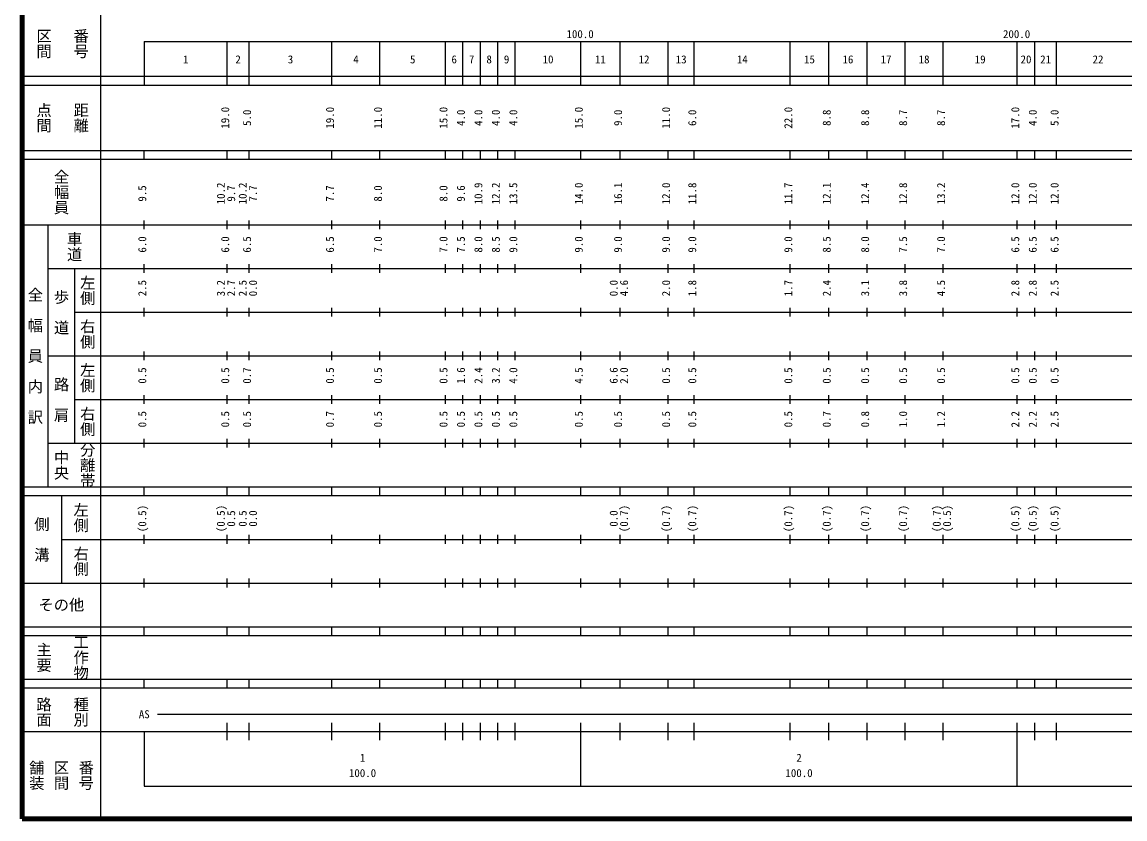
# Model space of a CAD drawing. Units: millimetres on the paper, enlarged 1000 times. Extents: x 40000 to 680000, y 20000 to 380000.
# Drawn here: x 40000 to 292666, y 20000 to 202409 of the extents above; entities that cross this region are included whole.
import ezdxf
from ezdxf.enums import TextEntityAlignment as Align

# ---------------------------------------------------------------- set-up
doc = ezdxf.new("R2010")
doc.units = ezdxf.units.MM
doc.header["$LTSCALE"] = 1000
doc.layers.add('M-TTL', color=2, linetype='Continuous', lineweight=140)
doc.layers.add('M-TTL-BAND', color=7, linetype='Continuous', lineweight=25)
doc.styles.add('@ＭＳ ゴシック', font='')
doc.styles.add('ＭＳ ゴシック', font='')
doc.styles.get('@ＭＳ ゴシック').set_extended_font_data('@MS Gothic')
doc.styles.get('ＭＳ ゴシック').set_extended_font_data('MS Gothic')

msp = doc.modelspace()

# ---------------------------------------------------------------- linework, layer by layer
at = {"layer": 'M-TTL'}
for p, q in [((40000, 380000), (40000, 20000)), ((40000, 20000), (680000, 20000))]:
    msp.add_line(p, q, dxfattribs=at)
at = {"layer": 'M-TTL-BAND'}
for p, q in [((58000, 370000), (58000, 20000)), ((68000, 198000), (579000, 198000)), ((68000, 198000), (68000, 188000)), ((87000, 188000), (87000, 198000)), ((92000, 188000), (92000, 198000)), ((111000, 188000), (111000, 198000)), ((122000, 188000), (122000, 198000)), ((137000, 188000), (137000, 198000)), ((141000, 188000), (141000, 198000)), ((145000, 188000), (145000, 198000)), ((149000, 188000), (149000, 198000)), ((153000, 188000), (153000, 198000)), ((168000, 188000), (168000, 198000)), ((177000, 188000), (177000, 198000)), ((188000, 188000), (188000, 198000)), ((194000, 188000), (194000, 198000)), ((216000, 188000), (216000, 198000)), ((224800, 188000), (224800, 198000)), ((233600, 188000), (233600, 198000)), ((242300, 188000), (242300, 198000)), ((251000, 188000), (251000, 198000)), ((268000, 188000), (268000, 198000)), ((272000, 188000), (272000, 198000)), ((277000, 188000), (277000, 198000)), ((40000, 190000), (579000, 190000)), ((40000, 188000), (579000, 188000)), ((40000, 173000), (579000, 173000)), ((68000, 171000), (68000, 173000)), ((87000, 171000), (87000, 173000)), ((92000, 171000), (92000, 173000)), ((111000, 171000), (111000, 173000)), ((122000, 171000), (122000, 173000)), ((137000, 171000), (137000, 173000)), ((141000, 171000), (141000, 173000)), ((145000, 171000), (145000, 173000)), ((149000, 171000), (149000, 173000)), ((153000, 171000), (153000, 173000)), ((168000, 171000), (168000, 173000)), ((177000, 171000), (177000, 173000)), ((188000, 171000), (188000, 173000)), ((194000, 171000), (194000, 173000)), ((216000, 171000), (216000, 173000)), ((224800, 171000), (224800, 173000)), ((233600, 171000), (233600, 173000)), ((242300, 171000), (242300, 173000)), ((251000, 171000), (251000, 173000)), ((268000, 171000), (268000, 173000)), ((272000, 171000), (272000, 173000)), ((277000, 171000), (277000, 173000)), ((40000, 171000), (579000, 171000)), ((68000, 155000), (68000, 157000)), ((87000, 155000), (87000, 157000)), ((92000, 155000), (92000, 157000)), ((111000, 155000), (111000, 157000)), ((122000, 155000), (122000, 157000)), ((137000, 155000), (137000, 157000)), ((141000, 155000), (141000, 157000)), ((145000, 155000), (145000, 157000)), ((149000, 155000), (149000, 157000)), ((153000, 155000), (153000, 157000)), ((168000, 155000), (168000, 157000)), ((177000, 155000), (177000, 157000)), ((188000, 155000), (188000, 157000)), ((194000, 155000), (194000, 157000)), ((216000, 155000), (216000, 157000)), ((224800, 155000), (224800, 157000)), ((233600, 155000), (233600, 157000)), ((242300, 155000), (242300, 157000)), ((251000, 155000), (251000, 157000)), ((268000, 155000), (268000, 157000)), ((272000, 155000), (272000, 157000)), ((277000, 155000), (277000, 157000)), ((40000, 156000), (579000, 156000)), ((46000, 96000), (46000, 156000)), ((68000, 145000), (68000, 147000)), ((87000, 145000), (87000, 147000)), ((92000, 145000), (92000, 147000)), ((111000, 145000), (111000, 147000)), ((122000, 145000), (122000, 147000)), ((137000, 145000), (137000, 147000)), ((141000, 145000), (141000, 147000)), ((145000, 145000), (145000, 147000)), ((149000, 145000), (149000, 147000)), ((153000, 145000), (153000, 147000)), ((168000, 145000), (168000, 147000)), ((177000, 145000), (177000, 147000)), ((188000, 145000), (188000, 147000)), ((194000, 145000), (194000, 147000)), ((216000, 145000), (216000, 147000)), ((224800, 145000), (224800, 147000)), ((233600, 145000), (233600, 147000)), ((242300, 145000), (242300, 147000)), ((251000, 145000), (251000, 147000)), ((268000, 145000), (268000, 147000)), ((272000, 145000), (272000, 147000)), ((277000, 145000), (277000, 147000)), ((46000, 146000), (579000, 146000)), ((52000, 146000), (52000, 106000)), ((68000, 135000), (68000, 137000)), ((87000, 135000), (87000, 137000)), ((92000, 135000), (92000, 137000)), ((111000, 135000), (111000, 137000)), ((122000, 135000), (122000, 137000)), ((137000, 135000), (137000, 137000)), ((141000, 135000), (141000, 137000)), ((145000, 135000), (145000, 137000)), ((149000, 135000), (149000, 137000)), ((153000, 135000), (153000, 137000)), ((168000, 135000), (168000, 137000)), ((177000, 135000), (177000, 137000)), ((188000, 135000), (188000, 137000)), ((194000, 135000), (194000, 137000)), ((216000, 135000), (216000, 137000)), ((224800, 135000), (224800, 137000)), ((233600, 135000), (233600, 137000)), ((242300, 135000), (242300, 137000)), ((251000, 135000), (251000, 137000)), ((268000, 135000), (268000, 137000)), ((272000, 135000), (272000, 137000)), ((277000, 135000), (277000, 137000)), ((52000, 136000), (579000, 136000)), ((68000, 125000), (68000, 127000)), ((87000, 125000), (87000, 127000)), ((92000, 125000), (92000, 127000)), ((111000, 125000), (111000, 127000)), ((122000, 125000), (122000, 127000)), ((137000, 125000), (137000, 127000)), ((141000, 125000), (141000, 127000)), ((145000, 125000), (145000, 127000)), ((149000, 125000), (149000, 127000)), ((153000, 125000), (153000, 127000)), ((168000, 125000), (168000, 127000)), ((177000, 125000), (177000, 127000)), ((188000, 125000), (188000, 127000)), ((194000, 125000), (194000, 127000)), ((216000, 125000), (216000, 127000)), ((224800, 125000), (224800, 127000)), ((233600, 125000), (233600, 127000)), ((242300, 125000), (242300, 127000)), ((251000, 125000), (251000, 127000)), ((268000, 125000), (268000, 127000)), ((272000, 125000), (272000, 127000)), ((277000, 125000), (277000, 127000)), ((46000, 126000), (579000, 126000)), ((68000, 115000), (68000, 117000)), ((87000, 115000), (87000, 117000)), ((92000, 115000), (92000, 117000)), ((111000, 115000), (111000, 117000)), ((122000, 115000), (122000, 117000)), ((137000, 115000), (137000, 117000)), ((141000, 115000), (141000, 117000)), ((145000, 115000), (145000, 117000)), ((149000, 115000), (149000, 117000)), ((153000, 115000), (153000, 117000)), ((168000, 115000), (168000, 117000)), ((177000, 115000), (177000, 117000)), ((188000, 115000), (188000, 117000)), ((194000, 115000), (194000, 117000)), ((216000, 115000), (216000, 117000)), ((224800, 115000), (224800, 117000)), ((233600, 115000), (233600, 117000)), ((242300, 115000), (242300, 117000)), ((251000, 115000), (251000, 117000)), ((268000, 115000), (268000, 117000)), ((272000, 115000), (272000, 117000)), ((277000, 115000), (277000, 117000)), ((52000, 116000), (579000, 116000)), ((68000, 105000), (68000, 107000)), ((87000, 105000), (87000, 107000)), ((92000, 105000), (92000, 107000)), ((111000, 105000), (111000, 107000)), ((122000, 105000), (122000, 107000)), ((137000, 105000), (137000, 107000)), ((141000, 105000), (141000, 107000)), ((145000, 105000), (145000, 107000)), ((149000, 105000), (149000, 107000)), ((153000, 105000), (153000, 107000)), ((168000, 105000), (168000, 107000)), ((177000, 105000), (177000, 107000)), ((188000, 105000), (188000, 107000)), ((194000, 105000), (194000, 107000)), ((216000, 105000), (216000, 107000)), ((224800, 105000), (224800, 107000)), ((233600, 105000), (233600, 107000)), ((242300, 105000), (242300, 107000)), ((251000, 105000), (251000, 107000)), ((268000, 105000), (268000, 107000)), ((272000, 105000), (272000, 107000)), ((277000, 105000), (277000, 107000)), ((46000, 106000), (579000, 106000)), ((40000, 96000), (579000, 96000)), ((40000, 94000), (579000, 94000)), ((49000, 94000), (49000, 74000)), ((68000, 94000), (68000, 96000)), ((87000, 94000), (87000, 96000)), ((92000, 94000), (92000, 96000)), ((111000, 94000), (111000, 96000)), ((122000, 94000), (122000, 96000)), ((137000, 94000), (137000, 96000)), ((141000, 94000), (141000, 96000)), ((145000, 94000), (145000, 96000)), ((149000, 94000), (149000, 96000)), ((153000, 94000), (153000, 96000)), ((168000, 94000), (168000, 96000)), ((177000, 94000), (177000, 96000)), ((188000, 94000), (188000, 96000)), ((194000, 94000), (194000, 96000)), ((216000, 94000), (216000, 96000)), ((224800, 94000), (224800, 96000)), ((233600, 94000), (233600, 96000)), ((242300, 94000), (242300, 96000)), ((251000, 94000), (251000, 96000)), ((268000, 94000), (268000, 96000)), ((272000, 94000), (272000, 96000)), ((277000, 94000), (277000, 96000)), ((49000, 84000), (579000, 84000)), ((68000, 83000), (68000, 85000)), ((87000, 83000), (87000, 85000)), ((92000, 83000), (92000, 85000)), ((111000, 83000), (111000, 85000)), ((122000, 83000), (122000, 85000)), ((137000, 83000), (137000, 85000)), ((141000, 83000), (141000, 85000)), ((145000, 83000), (145000, 85000)), ((149000, 83000), (149000, 85000)), ((153000, 83000), (153000, 85000)), ((168000, 83000), (168000, 85000)), ((177000, 83000), (177000, 85000)), ((188000, 83000), (188000, 85000)), ((194000, 83000), (194000, 85000)), ((216000, 83000), (216000, 85000)), ((224800, 83000), (224800, 85000)), ((233600, 83000), (233600, 85000)), ((242300, 83000), (242300, 85000)), ((251000, 83000), (251000, 85000)), ((268000, 83000), (268000, 85000)), ((272000, 83000), (272000, 85000)), ((277000, 83000), (277000, 85000)), ((40000, 74000), (579000, 74000)), ((68000, 73000), (68000, 75000)), ((87000, 73000), (87000, 75000)), ((92000, 73000), (92000, 75000)), ((111000, 73000), (111000, 75000)), ((122000, 73000), (122000, 75000)), ((137000, 73000), (137000, 75000)), ((141000, 73000), (141000, 75000)), ((145000, 73000), (145000, 75000)), ((149000, 73000), (149000, 75000)), ((153000, 73000), (153000, 75000)), ((168000, 73000), (168000, 75000)), ((177000, 73000), (177000, 75000)), ((188000, 73000), (188000, 75000)), ((194000, 73000), (194000, 75000)), ((216000, 73000), (216000, 75000)), ((224800, 73000), (224800, 75000)), ((233600, 73000), (233600, 75000)), ((242300, 73000), (242300, 75000)), ((251000, 73000), (251000, 75000)), ((268000, 73000), (268000, 75000)), ((272000, 73000), (272000, 75000)), ((277000, 73000), (277000, 75000)), ((40000, 64000), (579000, 64000)), ((68000, 62000), (68000, 64000)), ((87000, 62000), (87000, 64000)), ((92000, 62000), (92000, 64000)), ((111000, 62000), (111000, 64000)), ((122000, 62000), (122000, 64000)), ((137000, 62000), (137000, 64000)), ((141000, 62000), (141000, 64000)), ((145000, 62000), (145000, 64000)), ((149000, 62000), (149000, 64000)), ((153000, 62000), (153000, 64000)), ((168000, 62000), (168000, 64000)), ((177000, 62000), (177000, 64000)), ((188000, 62000), (188000, 64000)), ((194000, 62000), (194000, 64000)), ((216000, 62000), (216000, 64000)), ((224800, 62000), (224800, 64000)), ((233600, 62000), (233600, 64000)), ((242300, 62000), (242300, 64000)), ((251000, 62000), (251000, 64000)), ((268000, 62000), (268000, 64000)), ((272000, 62000), (272000, 64000)), ((277000, 62000), (277000, 64000)), ((40000, 62000), (579000, 62000)), ((40000, 52000), (579000, 52000)), ((68000, 50000), (68000, 52000)), ((87000, 50000), (87000, 52000)), ((92000, 50000), (92000, 52000)), ((111000, 50000), (111000, 52000)), ((122000, 50000), (122000, 52000)), ((137000, 50000), (137000, 52000)), ((141000, 50000), (141000, 52000)), ((145000, 50000), (145000, 52000)), ((149000, 50000), (149000, 52000)), ((153000, 50000), (153000, 52000)), ((168000, 50000), (168000, 52000)), ((177000, 50000), (177000, 52000)), ((188000, 50000), (188000, 52000)), ((194000, 50000), (194000, 52000)), ((216000, 50000), (216000, 52000)), ((224800, 50000), (224800, 52000)), ((233600, 50000), (233600, 52000)), ((242300, 50000), (242300, 52000)), ((251000, 50000), (251000, 52000)), ((268000, 50000), (268000, 52000)), ((272000, 50000), (272000, 52000)), ((277000, 50000), (277000, 52000)), ((40000, 50000), (579000, 50000)), ((71000, 44000), (565000, 44000)), ((87000, 38000), (87000, 42000)), ((92000, 38000), (92000, 42000)), ((111000, 38000), (111000, 42000)), ((122000, 38000), (122000, 42000)), ((137000, 38000), (137000, 42000)), ((141000, 38000), (141000, 42000)), ((145000, 38000), (145000, 42000)), ((149000, 38000), (149000, 42000)), ((153000, 38000), (153000, 42000)), ((168000, 27500), (168000, 42000)), ((177000, 38000), (177000, 42000)), ((188000, 38000), (188000, 42000)), ((194000, 38000), (194000, 42000)), ((216000, 38000), (216000, 42000)), ((224800, 38000), (224800, 42000)), ((233600, 38000), (233600, 42000)), ((242300, 38000), (242300, 42000)), ((251000, 38000), (251000, 42000)), ((268000, 27500), (268000, 42000)), ((272000, 38000), (272000, 42000)), ((277000, 38000), (277000, 42000)), ((40000, 40000), (579000, 40000)), ((68000, 40000), (68000, 27500)), ((68000, 27500), (579000, 27500))]:
    msp.add_line(p, q, dxfattribs=at)

# ---------------------------------------------------------------- texts
at = {"layer": 'M-TTL-BAND', "style": '@ＭＳ ゴシック'}
for s, p in [('区間', (45000, 197500)), ('番号', (53500, 197500)), ('点間', (45000, 180500)), ('距離', (53500, 180500)), ('全幅員', (49000, 163500)), ('車道', (52000, 151000)), ('左側', (55000, 141000)), ('全\u3000幅\u3000員\u3000内\u3000訳', (43000, 126000)), ('歩\u3000道', (49000, 136000)), ('右側', (55000, 131000)), ('左側', (55000, 121000)), ('路\u3000肩', (49000, 116000)), ('右側', (55000, 111000)), ('中央', (49000, 101000)), ('分離帯', (55000, 101000)), ('左側', (53500, 89000)), ('側\u3000溝', (44500, 84000)), ('右側', (53500, 79000)), ('工作物', (53500, 57000)), ('主要', (45000, 57000)), ('路面', (45000, 44500)), ('種別', (53500, 44500)), ('舗装', (43333, 30000)), ('区間', (49000, 30000)), ('番号', (54667, 30000))]:
    msp.add_text(s, height=2566, rotation=270, dxfattribs=at).set_placement(p, align=Align.MIDDLE_CENTER)
at = {"layer": 'M-TTL-BAND', "style": 'ＭＳ ゴシック'}
for s, p in [('100.0', (167844, 198195)), ('200.0', (267844, 198195)), ('1', (77500, 192405)), ('2', (89500, 192405)), ('3', (101500, 192405)), ('4', (116500, 192405)), ('5', (129500, 192405)), ('6', (139000, 192405)), ('7', (143000, 192405)), ('8', (147000, 192405)), ('9', (151000, 192405)), ('10', (160500, 192405)), ('11', (172500, 192405)), ('12', (182500, 192405)), ('13', (191000, 192405)), ('14', (205000, 192405)), ('15', (220400, 192405)), ('16', (229200, 192405)), ('17', (237950, 192405)), ('18', (246650, 192405)), ('19', (259500, 192405)), ('20', (270000, 192405)), ('21', (274500, 192405)), ('22', (286500, 192405)), ('AS', (68000, 42500)), ('1', (118000, 32523)), ('2', (218000, 32523)), ('100.0', (118000, 29033)), ('100.0', (218000, 29033))]:
    msp.add_text(s, height=1833, dxfattribs=at).set_placement(p, align=Align.BOTTOM_CENTER)
for s, p in [('19.0', (88000, 180500)), ('5.0', (93000, 180500)), ('19.0', (112000, 180500)), ('11.0', (123000, 180500)), ('15.0', (138000, 180500)), ('4.0', (142000, 180500)), ('4.0', (146000, 180500)), ('4.0', (150000, 180500)), ('4.0', (154000, 180500)), ('15.0', (169000, 180500)), ('9.0', (178000, 180500)), ('11.0', (189000, 180500)), ('6.0', (195000, 180500)), ('22.0', (217000, 180500)), ('8.8', (225800, 180500)), ('8.8', (234600, 180500)), ('8.7', (243300, 180500)), ('8.7', (252000, 180500)), ('17.0', (269000, 180500)), ('4.0', (273000, 180500)), ('5.0', (278000, 180500)), ('9.5', (69000, 163174)), ('10.2', (87000, 163174)), ('9.7', (89370, 163174)), ('10.2', (92000, 163174)), ('7.7', (94370, 163174)), ('7.7', (112000, 163174)), ('8.0', (123000, 163174)), ('8.0', (138000, 163174)), ('9.6', (142000, 163174)), ('10.9', (146000, 163174)), ('12.2', (150000, 163174)), ('13.5', (154000, 163174)), ('14.0', (169000, 163174)), ('16.1', (178000, 163174)), ('12.0', (189000, 163174)), ('11.8', (195000, 163174)), ('11.7', (217000, 163174)), ('12.1', (225800, 163174)), ('12.4', (234600, 163174)), ('12.8', (243300, 163174)), ('13.2', (252000, 163174)), ('12.0', (269000, 163174)), ('12.0', (273000, 163174)), ('12.0', (278000, 163174)), ('6.0', (69000, 151500)), ('6.0', (88000, 151500)), ('6.5', (93000, 151500)), ('6.5', (112000, 151500)), ('7.0', (123000, 151500)), ('7.0', (138000, 151500)), ('7.5', (142000, 151500)), ('8.0', (146000, 151500)), ('8.5', (150000, 151500)), ('9.0', (154000, 151500)), ('9.0', (169000, 151500)), ('9.0', (178000, 151500)), ('9.0', (189000, 151500)), ('9.0', (195000, 151500)), ('9.0', (217000, 151500)), ('8.5', (225800, 151500)), ('8.0', (234600, 151500)), ('7.5', (243300, 151500)), ('7.0', (252000, 151500)), ('6.5', (269000, 151500)), ('6.5', (273000, 151500)), ('6.5', (278000, 151500)), ('2.5', (69000, 141500)), ('3.2', (87000, 141500)), ('2.7', (89370, 141500)), ('2.5', (92000, 141500)), ('0.0', (94370, 141500)), ('0.0', (177000, 141500)), ('4.6', (179370, 141500)), ('2.0', (189000, 141500)), ('1.8', (195000, 141500)), ('1.7', (217000, 141500)), ('2.4', (225800, 141500)), ('3.1', (234600, 141500)), ('3.8', (243300, 141500)), ('4.5', (252000, 141500)), ('2.8', (269000, 141500)), ('2.8', (273000, 141500)), ('2.5', (278000, 141500)), ('0.5', (69000, 121500)), ('0.5', (88000, 121500)), ('0.7', (93000, 121500)), ('0.5', (112000, 121500)), ('0.5', (123000, 121500)), ('0.5', (138000, 121500)), ('1.6', (142000, 121500)), ('2.4', (146000, 121500)), ('3.2', (150000, 121500)), ('4.0', (154000, 121500)), ('4.5', (169000, 121500)), ('6.6', (177000, 121500)), ('2.0', (179370, 121500)), ('0.5', (189000, 121500)), ('0.5', (195000, 121500)), ('0.5', (217000, 121500)), ('0.5', (225800, 121500)), ('0.5', (234600, 121500)), ('0.5', (243300, 121500)), ('0.5', (252000, 121500)), ('0.5', (269000, 121500)), ('0.5', (273000, 121500)), ('0.5', (278000, 121500)), ('0.5', (69000, 111500)), ('0.5', (88000, 111500)), ('0.5', (93000, 111500)), ('0.7', (112000, 111500)), ('0.5', (123000, 111500)), ('0.5', (138000, 111500)), ('0.5', (142000, 111500)), ('0.5', (146000, 111500)), ('0.5', (150000, 111500)), ('0.5', (154000, 111500)), ('0.5', (169000, 111500)), ('0.5', (178000, 111500)), ('0.5', (189000, 111500)), ('0.5', (195000, 111500)), ('0.5', (217000, 111500)), ('0.7', (225800, 111500)), ('0.8', (234600, 111500)), ('1.0', (243300, 111500)), ('1.2', (252000, 111500)), ('2.2', (269000, 111500)), ('2.2', (273000, 111500)), ('2.5', (278000, 111500)), ('(0.5)', (69000, 88764)), ('(0.5)', (87000, 88764)), ('(0.7)', (179370, 88764)), ('(0.7)', (189000, 88764)), ('(0.7)', (195000, 88764)), ('(0.7)', (217000, 88764)), ('(0.7)', (225800, 88764)), ('(0.7)', (234600, 88764)), ('(0.7)', (243300, 88764)), ('(0.7)', (251000, 88764)), ('(0.5)', (253370, 88764)), ('(0.5)', (269000, 88764)), ('(0.5)', (273000, 88764)), ('(0.5)', (278000, 88764)), ('0.5', (89370, 88764)), ('0.5', (92000, 88764)), ('0.0', (94370, 88764)), ('0.0', (177000, 88764))]:
    msp.add_text(s, height=1833, rotation=90, dxfattribs=at).set_placement(p, align=Align.BOTTOM_CENTER)
msp.add_text('その他', height=2566, dxfattribs=at).set_placement((49000, 69000), align=Align.MIDDLE_CENTER)

doc.saveas('drawing.dxf')
